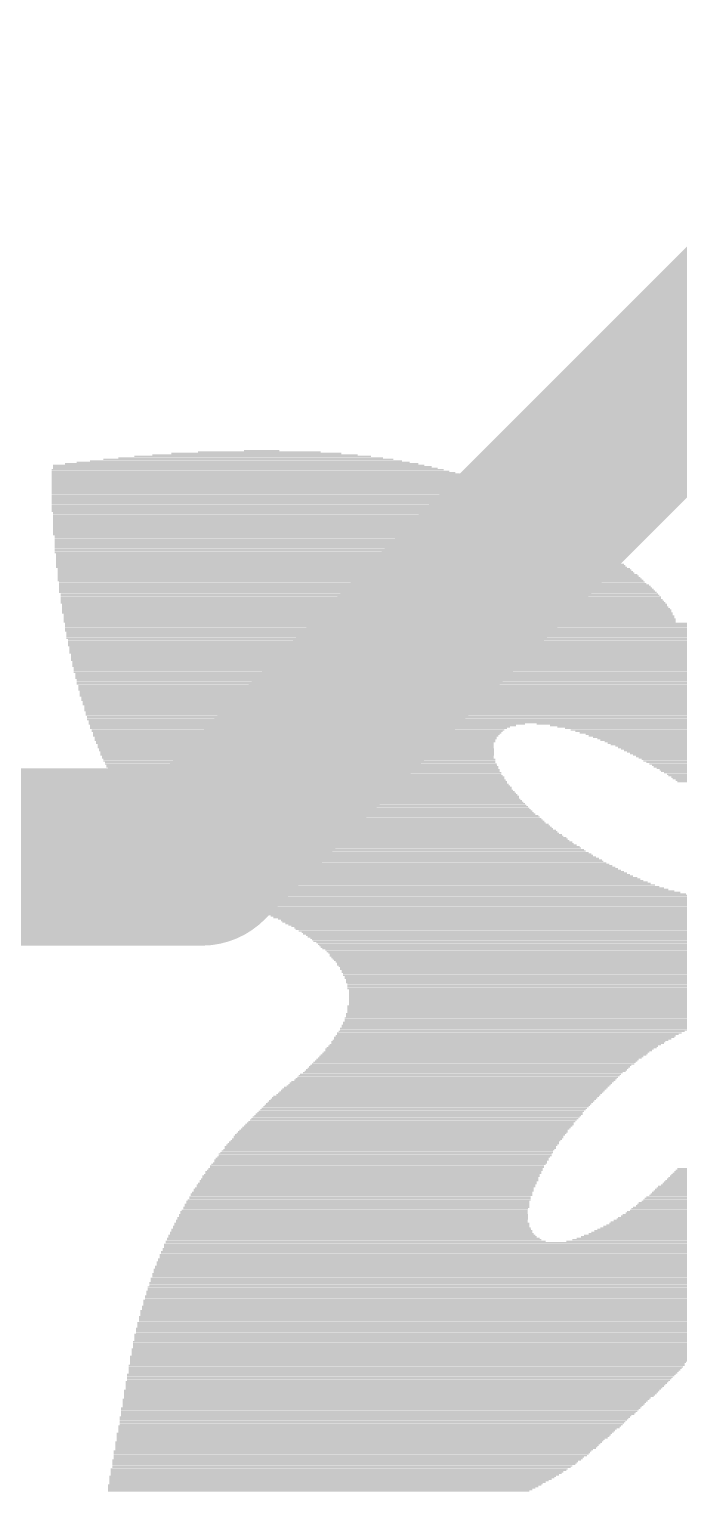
# Model space of a CAD drawing. Extents: x -0.2 to 81.2, y -0.2 to 53.5.
# Drawn here: x 26.12 to 27.235, y 2.465 to 4.978 of the extents above; entities that cross this region are included whole.
import ezdxf

# ---------------------------------------------------------------- set-up
doc = ezdxf.new("R2010")
doc.units = 0
doc.layers.add('16', color=132, linetype='CONTINUOUS')
doc.layers.add('21', color=253, linetype='CONTINUOUS')

# ---------------------------------------------------------------- blocks, each defined once
blk = doc.blocks.new('RECT')
blk.add_solid([(-0.5, -0.5), (0.5, -0.5), (-0.5, 0.5), (0.5, 0.5)])

msp = doc.modelspace()

# ---------------------------------------------------------------- linework, layer by layer
at = {"layer": '16', "const_width": 0.3048}
for points in [[(26.416, 3.556), (27.686, 4.826)], [(21.4884, 3.556), (26.416, 3.556)]]:
    msp.add_lwpolyline(points, dxfattribs=at)
at = {"layer": '16', "const_width": 0.1524}
for points in [[(26.416, 3.4798, 1), (26.416, 3.6322)], [(26.3621, 3.6099, 1), (26.4699, 3.5021)]]:
    msp.add_lwpolyline(points, format="xyb", dxfattribs=at)

# ---------------------------------------------------------------- block references
at = {"layer": '21'}
for p, xscale, yscale in [((26.5074, 4.2468), 0.353, 0.0026), ((26.5099, 4.2493), 0.292, 0.0024), ((26.515, 4.2519), 0.2108, 0.0026), ((26.5188, 4.2544), 0.061, 0.0024), ((26.4946, 4.2214), 0.673, 0.0026), ((26.4794, 4.229), 0.6374, 0.0024), ((26.4858, 4.2265), 0.6502, 0.0026), ((26.4909, 4.2239), 0.6604, 0.0024), ((26.4845, 4.2315), 0.607, 0.0024), ((26.487, 4.2341), 0.5714, 0.0026), ((26.4921, 4.2366), 0.5358, 0.0024), ((26.4959, 4.2392), 0.4978, 0.0026), ((26.4997, 4.2417), 0.4546, 0.0024), ((26.5036, 4.2442), 0.4064, 0.0024), ((26.4997, 4.2188), 0.6832, 0.0024), ((26.5048, 4.2163), 0.6934, 0.0024), ((26.5086, 4.2138), 0.701, 0.0026), ((26.5137, 4.2112), 0.7112, 0.0024), ((26.5175, 4.2087), 0.7188, 0.0026), ((26.5213, 4.2061), 0.7264, 0.0024), ((26.5251, 4.2036), 0.734, 0.0024), ((26.5289, 4.2011), 0.7416, 0.0026), ((26.5315, 4.1985), 0.7468, 0.0024), ((26.5353, 4.196), 0.7544, 0.0026), ((26.5378, 4.1934), 0.7594, 0.0024), ((26.5416, 4.1909), 0.767, 0.0024), ((26.5442, 4.1884), 0.7722, 0.0026), ((26.548, 4.1858), 0.7798, 0.0024), ((26.5505, 4.1833), 0.7848, 0.0026), ((26.5531, 4.1807), 0.79, 0.0024), ((26.5556, 4.1782), 0.795, 0.0024), ((26.5581, 4.1757), 0.8, 0.0026), ((26.5607, 4.1731), 0.8052, 0.0024), ((26.5632, 4.1706), 0.8102, 0.0026), ((26.5658, 4.168), 0.8154, 0.0024), ((26.5683, 4.1655), 0.8204, 0.0024), ((26.5708, 4.163), 0.8254, 0.0026), ((26.5721, 4.1604), 0.828, 0.0024), ((26.5747, 4.1579), 0.8332, 0.0026), ((26.5772, 4.1553), 0.8382, 0.0024), ((26.5785, 4.1528), 0.8408, 0.0024), ((26.581, 4.1503), 0.8458, 0.0026), ((26.5848, 4.1477), 0.8482, 0.0024), ((26.5861, 4.1452), 0.8508, 0.0026), ((26.5887, 4.1426), 0.856, 0.0024), ((26.5912, 4.1401), 0.861, 0.0024), ((26.5925, 4.1376), 0.8636, 0.0026), ((26.595, 4.135), 0.8686, 0.0024), ((26.5963, 4.1325), 0.8712, 0.0026), ((26.5988, 4.1299), 0.8762, 0.0024), ((26.6014, 4.1274), 0.8814, 0.0024), ((26.6026, 4.1249), 0.8838, 0.0026), ((26.6052, 4.1223), 0.889, 0.0024), ((26.6064, 4.1198), 0.8914, 0.0026), ((26.609, 4.1172), 0.8966, 0.0024), ((26.6102, 4.1147), 0.899, 0.0024), ((26.6128, 4.1122), 0.9042, 0.0026), ((26.6141, 4.1096), 0.9068, 0.0024), ((26.6178, 4.1071), 0.9092, 0.0026), ((26.6191, 4.1045), 0.9118, 0.0024), ((26.6217, 4.102), 0.917, 0.0024), ((26.6229, 4.0995), 0.9194, 0.0026), ((26.6255, 4.0969), 0.9246, 0.0024), ((26.6267, 4.0944), 0.927, 0.0026), ((26.6293, 4.0918), 0.9322, 0.0024), ((26.6305, 4.0893), 0.9346, 0.0024), ((26.6331, 4.0868), 0.9398, 0.0026), ((26.6344, 4.0842), 0.9424, 0.0024), ((26.6369, 4.0817), 0.9474, 0.0026), ((26.6382, 4.0791), 0.95, 0.0024), ((26.6407, 4.0766), 0.9498, 0.0024), ((26.6433, 4.0741), 0.955, 0.0026), ((26.6445, 4.0715), 0.9574, 0.0024), ((26.6458, 4.069), 0.96, 0.0026), ((26.6484, 4.0664), 0.9652, 0.0024), ((26.6496, 4.0639), 0.9676, 0.0024), ((26.6509, 4.0614), 0.9702, 0.0026), ((26.6534, 4.0588), 0.9752, 0.0024), ((26.6547, 4.0563), 0.9778, 0.0026), ((26.656, 4.0537), 0.9804, 0.0024), ((26.6598, 4.0512), 0.983, 0.0024), ((26.661, 4.0487), 0.9854, 0.0026), ((26.6623, 4.0461), 0.988, 0.0024), ((26.6636, 4.0436), 0.9906, 0.0026), ((26.6661, 4.041), 0.9956, 0.0024), ((26.6674, 4.0385), 0.9982, 0.0024), ((26.6687, 4.036), 1.0008, 0.0026), ((26.6699, 4.0334), 1.0032, 0.0024), ((26.6712, 4.0309), 1.0058, 0.0026), ((26.6737, 4.0283), 1.0058, 0.0024), ((26.675, 4.0258), 1.0084, 0.0024), ((26.6775, 4.0233), 1.0134, 0.0026), ((26.6788, 4.0207), 1.016, 0.0024), ((26.6801, 4.0182), 1.0186, 0.0026), ((26.6813, 4.0156), 1.021, 0.0024), ((26.6826, 4.0131), 1.0236, 0.0024), ((26.6839, 4.0106), 1.0262, 0.0026), ((26.6864, 4.008), 1.026, 0.0024), ((26.6877, 4.0055), 1.0286, 0.0026), ((26.689, 4.0029), 1.0312, 0.0024), ((26.689, 4.0004), 1.0312, 0.0024), ((26.6903, 3.9979), 1.0338, 0.0026), ((26.6915, 3.9953), 1.0362, 0.0024), ((26.6928, 3.9928), 1.0388, 0.0026), ((26.6953, 3.9902), 1.0388, 0.0024), ((26.6953, 3.9877), 1.0388, 0.0024), ((26.6966, 3.9852), 1.0414, 0.0026), ((26.6979, 3.9826), 1.044, 0.0024), ((26.6991, 3.9801), 1.0464, 0.0026), ((26.6991, 3.9775), 1.0464, 0.0024), ((26.7004, 3.975), 1.049, 0.0024), ((26.7017, 3.9725), 1.0464, 0.0026), ((26.703, 3.9699), 1.049, 0.0024), ((26.703, 3.9674), 1.049, 0.0026), ((26.7042, 3.9648), 1.0514, 0.0024), ((26.7042, 3.9623), 1.0514, 0.0024), ((26.7042, 3.9598), 1.0514, 0.0026), ((26.8934, 3.9572), 1.4248, 0.0024), ((26.8934, 3.9547), 1.4248, 0.0026), ((26.8922, 3.9521), 1.4224, 0.0024), ((26.8909, 3.9496), 1.4198, 0.0024), ((26.8909, 3.9471), 1.4198, 0.0026), ((26.8896, 3.9445), 1.4172, 0.0024), ((26.8909, 3.942), 1.4148, 0.0026), ((26.8896, 3.9394), 1.4122, 0.0024), ((26.8896, 3.9369), 1.4122, 0.0024), ((26.8896, 3.9344), 1.4122, 0.0026), ((26.8883, 3.9318), 1.4096, 0.0024), ((26.8896, 3.9293), 1.407, 0.0026), ((26.8884, 3.9267), 1.4046, 0.0024), ((26.8884, 3.9242), 1.4046, 0.0024), ((26.8871, 3.9217), 1.402, 0.0026), ((26.8871, 3.9191), 1.402, 0.0024), ((26.8871, 3.9166), 1.397, 0.0026), ((26.8871, 3.914), 1.397, 0.0024), ((26.8871, 3.9115), 1.397, 0.0024), ((26.8858, 3.909), 1.3944, 0.0026), ((26.8858, 3.9064), 1.3944, 0.0024), ((26.8858, 3.9039), 1.3892, 0.0026), ((26.8858, 3.9013), 1.3892, 0.0024), ((26.8858, 3.8988), 1.3892, 0.0024), ((26.8846, 3.8963), 1.3868, 0.0026), ((26.8846, 3.8937), 1.3868, 0.0024), ((26.8846, 3.8912), 1.3818, 0.0026), ((26.8846, 3.8886), 1.3818, 0.0024), ((26.8846, 3.8861), 1.3818, 0.0024), ((26.8833, 3.8836), 1.3792, 0.0026), ((26.8845, 3.881), 1.3766, 0.0024), ((26.8845, 3.8785), 1.3766, 0.0026), ((26.8833, 3.8759), 1.3742, 0.0024), ((26.8833, 3.8734), 1.3742, 0.0024), ((26.8846, 3.8709), 1.3716, 0.0026), ((26.8833, 3.8683), 1.369, 0.0024), ((26.8833, 3.8658), 1.369, 0.0026), ((26.8833, 3.8632), 1.369, 0.0024), ((26.8833, 3.8607), 1.364, 0.0024), ((26.8833, 3.8582), 1.364, 0.0026), ((26.8833, 3.8556), 1.364, 0.0024), ((26.882, 3.8531), 1.3614, 0.0026), ((26.8833, 3.8505), 1.3588, 0.0024), ((26.8833, 3.848), 1.3588, 0.0024), ((26.8833, 3.8455), 1.3588, 0.0026), ((26.882, 3.8429), 1.3562, 0.0024), ((26.8833, 3.8404), 1.3538, 0.0026), ((26.8833, 3.8378), 1.3538, 0.0024), ((26.882, 3.8353), 1.3512, 0.0024), ((26.882, 3.8328), 1.3512, 0.0026), ((26.8833, 3.8302), 1.3488, 0.0024), ((26.8833, 3.8277), 1.3488, 0.0026), ((26.882, 3.8251), 1.3462, 0.0024), ((26.8833, 3.8226), 1.3436, 0.0024), ((26.8833, 3.8201), 1.3436, 0.0026), ((26.8833, 3.8175), 1.3436, 0.0024), ((26.8833, 3.815), 1.3386, 0.0026), ((26.8833, 3.8124), 1.3386, 0.0024), ((26.8833, 3.8099), 1.3386, 0.0024), ((26.882, 3.8074), 1.336, 0.0026), ((26.8833, 3.8048), 1.3334, 0.0024), ((26.8833, 3.8023), 1.3334, 0.0026), ((26.8833, 3.7997), 1.3334, 0.0024), ((26.8833, 3.7972), 1.3284, 0.0024), ((26.8833, 3.7947), 1.3284, 0.0026), ((26.8833, 3.7921), 1.3284, 0.0024), ((26.8845, 3.7896), 1.3258, 0.0026), ((26.8845, 3.787), 1.3258, 0.0024), ((26.5962, 3.7845), 0.7492, 0.0024), ((26.5899, 3.782), 0.7314, 0.0026), ((26.5848, 3.7794), 0.7212, 0.0024), ((26.5823, 3.7769), 0.7162, 0.0026), ((26.581, 3.7743), 0.7086, 0.0024), ((26.5797, 3.7718), 0.706, 0.0024), ((26.5798, 3.7693), 0.701, 0.0026), ((27.2681, 3.7845), 0.5536, 0.0024), ((27.2795, 3.782), 0.5308, 0.0026), ((27.2859, 3.7794), 0.5182, 0.0024), ((27.2922, 3.7769), 0.5054, 0.0026), ((27.2973, 3.7743), 0.4952, 0.0024), ((27.2998, 3.7718), 0.485, 0.0024), ((27.3036, 3.7693), 0.4774, 0.0026), ((26.5785, 3.7667), 0.6984, 0.0024), ((26.5772, 3.7642), 0.6958, 0.0026), ((26.5772, 3.7616), 0.6908, 0.0024), ((26.5772, 3.7591), 0.6908, 0.0024), ((26.5759, 3.7566), 0.6882, 0.0026), ((26.5772, 3.754), 0.6858, 0.0024), ((26.5759, 3.7515), 0.6832, 0.0026), ((26.5772, 3.7489), 0.6806, 0.0024), ((26.5772, 3.7464), 0.6806, 0.0024), ((26.5772, 3.7439), 0.6806, 0.0026), ((27.3087, 3.7667), 0.4672, 0.0024), ((27.3113, 3.7642), 0.4622, 0.0026), ((27.3151, 3.7616), 0.4546, 0.0024), ((27.3176, 3.7591), 0.4444, 0.0024), ((27.3202, 3.7566), 0.4394, 0.0026), ((27.324, 3.754), 0.4318, 0.0024), ((27.3265, 3.7515), 0.4266, 0.0026), ((27.3291, 3.7489), 0.4216, 0.0024), ((27.3329, 3.7464), 0.414, 0.0024), ((27.3342, 3.7439), 0.4064, 0.0026), ((26.5785, 3.7413), 0.6782, 0.0024), ((26.5785, 3.7388), 0.6782, 0.0026), ((26.5798, 3.7362), 0.6756, 0.0024), ((26.5798, 3.7337), 0.6756, 0.0024), ((26.5798, 3.7312), 0.6756, 0.0026), ((26.581, 3.7286), 0.673, 0.0024), ((26.581, 3.7261), 0.673, 0.0026), ((26.5835, 3.7235), 0.673, 0.0024), ((26.5835, 3.721), 0.673, 0.0024), ((27.3367, 3.7413), 0.4014, 0.0024), ((27.3392, 3.7388), 0.3962, 0.0026), ((27.3418, 3.7362), 0.3912, 0.0024), ((27.3443, 3.7337), 0.386, 0.0024), ((27.3469, 3.7312), 0.381, 0.0026), ((27.3494, 3.7286), 0.376, 0.0024), ((27.3519, 3.7261), 0.3708, 0.0026), ((27.3532, 3.7235), 0.3632, 0.0024), ((27.3544, 3.721), 0.3606, 0.0024), ((26.5848, 3.7185), 0.6704, 0.0026), ((26.5861, 3.7159), 0.673, 0.0024), ((26.5874, 3.7134), 0.6706, 0.0026), ((26.5886, 3.7108), 0.673, 0.0024), ((26.5899, 3.7083), 0.6704, 0.0024), ((26.5912, 3.7058), 0.673, 0.0026), ((26.5912, 3.7032), 0.673, 0.0024), ((26.5937, 3.7007), 0.673, 0.0026), ((26.5937, 3.6981), 0.673, 0.0024), ((26.5962, 3.6956), 0.673, 0.0024), ((27.357, 3.7185), 0.3556, 0.0026), ((27.3595, 3.7159), 0.3504, 0.0024), ((27.3621, 3.7134), 0.3454, 0.0026), ((27.3633, 3.7108), 0.3428, 0.0024), ((27.3659, 3.7083), 0.3378, 0.0024), ((27.3684, 3.7058), 0.3326, 0.0026), ((27.3697, 3.7032), 0.3302, 0.0024), ((27.3722, 3.7007), 0.325, 0.0026), ((27.3748, 3.6981), 0.32, 0.0024), ((27.376, 3.6956), 0.3174, 0.0024), ((26.5975, 3.6931), 0.6756, 0.0026), ((26.5988, 3.6905), 0.673, 0.0024), ((26.6001, 3.688), 0.6756, 0.0026), ((26.6026, 3.6854), 0.6756, 0.0024), ((26.6039, 3.6829), 0.673, 0.0024), ((26.6052, 3.6804), 0.6756, 0.0026), ((26.6077, 3.6778), 0.6756, 0.0024), ((26.609, 3.6753), 0.6782, 0.0026), ((26.6102, 3.6727), 0.6756, 0.0024), ((26.6115, 3.6702), 0.6782, 0.0024), ((27.3786, 3.6931), 0.3124, 0.0026), ((27.3786, 3.6905), 0.3074, 0.0024), ((27.3811, 3.688), 0.3022, 0.0026), ((27.3824, 3.6854), 0.2996, 0.0024), ((26.6141, 3.6677), 0.6782, 0.0026), ((26.6153, 3.6651), 0.6806, 0.0024), ((26.6178, 3.6626), 0.6806, 0.0026), ((26.6204, 3.66), 0.6806, 0.0024), ((26.6204, 3.6575), 0.6806, 0.0024), ((26.6229, 3.655), 0.6806, 0.0026), ((26.6242, 3.6524), 0.6832, 0.0024), ((26.6267, 3.6499), 0.6832, 0.0026), ((26.6293, 3.6473), 0.6832, 0.0024), ((26.6306, 3.6448), 0.6858, 0.0024), ((26.6331, 3.6423), 0.6858, 0.0026), ((26.6344, 3.6397), 0.6884, 0.0024), ((26.6369, 3.6372), 0.6882, 0.0026), ((26.6394, 3.6346), 0.6882, 0.0024), ((26.6407, 3.6321), 0.6908, 0.0024), ((26.6432, 3.6296), 0.6908, 0.0026), ((26.6471, 3.627), 0.6934, 0.0024), ((26.6483, 3.6245), 0.6958, 0.0026), ((26.6509, 3.6219), 0.696, 0.0024), ((26.6534, 3.6194), 0.6958, 0.0024), ((26.656, 3.6169), 0.696, 0.0026), ((26.6572, 3.6143), 0.6984, 0.0024), ((26.661, 3.6118), 0.701, 0.0026), ((26.6636, 3.6092), 0.701, 0.0024), ((26.6661, 3.6067), 0.701, 0.0024), ((26.6674, 3.6042), 0.7036, 0.0026), ((26.6712, 3.6016), 0.706, 0.0024), ((26.6737, 3.5991), 0.706, 0.0026), ((26.6763, 3.5965), 0.7062, 0.0024), ((26.6801, 3.594), 0.7086, 0.0024), ((26.6814, 3.5915), 0.7112, 0.0026), ((26.6852, 3.5889), 0.7138, 0.0024), ((26.6877, 3.5864), 0.7136, 0.0026), ((26.6902, 3.5838), 0.7136, 0.0024), ((26.694, 3.5813), 0.7162, 0.0024), ((26.6966, 3.5788), 0.7162, 0.0026), ((26.7004, 3.5762), 0.7188, 0.0024), ((26.7042, 3.5737), 0.7212, 0.0026), ((26.7068, 3.5711), 0.7214, 0.0024), ((26.7105, 3.5686), 0.7238, 0.0024), ((26.7118, 3.5661), 0.7264, 0.0026), ((26.7157, 3.5635), 0.729, 0.0024), ((26.7194, 3.561), 0.7314, 0.0026), ((26.722, 3.5584), 0.7314, 0.0024), ((26.7271, 3.5559), 0.7316, 0.0024), ((26.7309, 3.5534), 0.734, 0.0026), ((26.7347, 3.5508), 0.7366, 0.0024), ((26.7373, 3.5483), 0.7366, 0.0026), ((26.741, 3.5457), 0.739, 0.0024), ((26.7448, 3.5432), 0.7416, 0.0024), ((26.7487, 3.5407), 0.7442, 0.0026), ((26.7525, 3.5381), 0.7468, 0.0024), ((26.7576, 3.5356), 0.7468, 0.0026), ((26.7613, 3.533), 0.7492, 0.0024), ((26.7652, 3.5305), 0.7518, 0.0024), ((26.769, 3.528), 0.7544, 0.0026), ((26.7741, 3.5254), 0.7544, 0.0024), ((26.7779, 3.5229), 0.757, 0.0026), ((26.783, 3.5203), 0.762, 0.0024), ((26.7881, 3.5178), 0.762, 0.0024), ((26.7918, 3.5153), 0.7644, 0.0026), ((26.7982, 3.5127), 0.767, 0.0024), ((26.802, 3.5102), 0.7696, 0.0026), ((26.8084, 3.5076), 0.7722, 0.0024), ((26.8147, 3.5051), 0.7746, 0.0024), ((26.8198, 3.5026), 0.7798, 0.0026), ((26.8261, 3.5), 0.7822, 0.0024), ((26.8338, 3.4975), 0.7874, 0.0026), ((26.8401, 3.4949), 0.795, 0.0024), ((26.8477, 3.4924), 0.8, 0.0024), ((26.8566, 3.4899), 0.8076, 0.0026), ((26.8668, 3.4873), 0.8178, 0.0024), ((27.7304, 3.4848), 2.535, 0.0026), ((27.7355, 3.4822), 2.5298, 0.0024), ((27.7392, 3.4797), 2.5272, 0.0024), ((27.7431, 3.4772), 2.5248, 0.0026), ((27.7481, 3.4746), 2.5196, 0.0024), ((27.752, 3.4721), 2.5172, 0.0026), ((27.757, 3.4695), 2.512, 0.0024), ((27.7608, 3.467), 2.5094, 0.0024), ((27.7659, 3.4645), 2.5044, 0.0026), ((27.7697, 3.4619), 2.5018, 0.0024), ((27.7736, 3.4594), 2.4994, 0.0026), ((27.7761, 3.4568), 2.4942, 0.0024), ((27.7799, 3.4543), 2.4916, 0.0024), ((27.2198, 3.4518), 1.3614, 0.0026), ((27.2059, 3.4492), 1.3182, 0.0024), ((27.197, 3.4467), 1.2904, 0.0026), ((27.1906, 3.4441), 1.2724, 0.0024), ((27.1856, 3.4416), 1.2522, 0.0024), ((27.183, 3.4391), 1.237, 0.0026), ((27.1805, 3.4365), 1.2218, 0.0024), ((27.1779, 3.434), 1.2064, 0.0026), ((27.1754, 3.4314), 1.1964, 0.0024), ((27.1728, 3.4289), 1.181, 0.0024), ((27.1728, 3.4264), 1.1708, 0.0026), ((27.1703, 3.4238), 1.1608, 0.0024), ((27.169, 3.4213), 1.148, 0.0026), ((27.1678, 3.4187), 1.1404, 0.0024), ((27.1677, 3.4162), 1.1302, 0.0024), ((27.1665, 3.4137), 1.1226, 0.0026), ((27.1652, 3.4111), 1.115, 0.0024), ((27.1652, 3.4086), 1.1048, 0.0026), ((27.1639, 3.406), 1.0972, 0.0024), ((27.164, 3.4035), 1.0922, 0.0024), ((27.1627, 3.401), 1.0846, 0.0026), ((27.1627, 3.3984), 1.0794, 0.0024), ((27.1639, 3.3959), 1.0718, 0.0026), ((27.164, 3.3933), 1.0668, 0.0024), ((27.1639, 3.3908), 1.0616, 0.0024), ((27.164, 3.3883), 1.0566, 0.0026), ((27.1627, 3.3857), 1.054, 0.0024), ((27.1627, 3.3832), 1.049, 0.0026), ((27.1639, 3.3806), 1.0464, 0.0024), ((27.164, 3.3781), 1.0414, 0.0024), ((27.1639, 3.3756), 1.0362, 0.0026), ((27.1652, 3.373), 1.0336, 0.0024), ((27.1652, 3.3705), 1.0336, 0.0026), ((27.1652, 3.3679), 1.0286, 0.0024), ((27.1665, 3.3654), 1.0262, 0.0024), ((27.1665, 3.3629), 1.0262, 0.0026), ((27.1678, 3.3603), 1.0236, 0.0024), ((27.1678, 3.3578), 1.0236, 0.0026), ((27.169, 3.3552), 1.021, 0.0024), ((27.169, 3.3527), 1.021, 0.0024), ((27.1703, 3.3502), 1.0184, 0.0026), ((27.1716, 3.3476), 1.021, 0.0024), ((27.1728, 3.3451), 1.0184, 0.0026), ((27.1728, 3.3425), 1.0184, 0.0024), ((27.1741, 3.34), 1.021, 0.0024), ((27.1766, 3.3375), 1.021, 0.0026), ((27.1766, 3.3349), 1.021, 0.0024), ((27.1779, 3.3324), 1.0236, 0.0026), ((27.1792, 3.3298), 1.0262, 0.0024), ((27.1817, 3.3273), 1.026, 0.0024), ((27.183, 3.3248), 1.0286, 0.0026), ((27.1843, 3.3222), 1.0312, 0.0024), ((27.1856, 3.3197), 1.0338, 0.0026), ((27.1881, 3.3171), 1.0388, 0.0024), ((27.202, 3.2994), 1.0718, 0.0026), ((27.2058, 3.2968), 1.0794, 0.0024), ((27.2084, 3.2943), 1.0846, 0.0026), ((27.2122, 3.2917), 1.0922, 0.0024), ((27.1894, 3.3146), 1.0414, 0.0024), ((27.1919, 3.3121), 1.0464, 0.0026), ((27.1932, 3.3095), 1.049, 0.0024), ((27.1957, 3.307), 1.054, 0.0026), ((27.1983, 3.3044), 1.0592, 0.0024), ((27.2008, 3.3019), 1.0642, 0.0024), ((26.9633, 3.2663), 0.6146, 0.0024), ((26.9747, 3.2714), 0.6324, 0.0024), ((26.9696, 3.2689), 0.6222, 0.0026), ((27.2326, 3.279), 1.143, 0.0024), ((27.2389, 3.2765), 1.1556, 0.0024), ((27.2453, 3.274), 1.1684, 0.0026), ((27.2186, 3.2867), 1.11, 0.0026), ((27.2236, 3.2841), 1.12, 0.0024), ((27.2287, 3.2816), 1.1302, 0.0026), ((27.216, 3.2892), 1.0998, 0.0024), ((26.9354, 3.246), 0.5842, 0.0024), ((26.9328, 3.2435), 0.579, 0.0026), ((26.9379, 3.2486), 0.5842, 0.0026), ((26.9443, 3.2536), 0.5918, 0.0024), ((26.9417, 3.2511), 0.5866, 0.0024), ((26.9481, 3.2562), 0.5944, 0.0026), ((26.9557, 3.2613), 0.6046, 0.0026), ((26.9531, 3.2587), 0.5994, 0.0024), ((26.9608, 3.2638), 0.6096, 0.0024), ((26.9024, 3.2181), 0.5588, 0.0026), ((26.9049, 3.2206), 0.5588, 0.0024), ((26.9099, 3.2257), 0.5638, 0.0024), ((26.9087, 3.2232), 0.5614, 0.0026), ((26.9138, 3.2282), 0.5664, 0.0024), ((26.9163, 3.2308), 0.5664, 0.0026), ((26.9201, 3.2333), 0.5688, 0.0024), ((26.9252, 3.2384), 0.574, 0.0024), ((26.9239, 3.2359), 0.5714, 0.0026), ((26.929, 3.2409), 0.5766, 0.0024), ((26.8731, 3.1927), 0.551, 0.0026), ((26.8757, 3.1952), 0.5512, 0.0024), ((26.8782, 3.1978), 0.5512, 0.0026), ((26.882, 3.2003), 0.5536, 0.0024), ((26.8845, 3.2028), 0.5536, 0.0024), ((26.8871, 3.2054), 0.5536, 0.0026), ((26.8896, 3.2079), 0.5536, 0.0024), ((26.8934, 3.2105), 0.5562, 0.0026), ((26.896, 3.213), 0.5562, 0.0024), ((26.8998, 3.2155), 0.5588, 0.0024), ((26.8439, 3.1673), 0.5536, 0.0026), ((26.8464, 3.1698), 0.5536, 0.0024), ((26.8503, 3.1724), 0.5512, 0.0026), ((26.8528, 3.1749), 0.5512, 0.0024), ((26.8554, 3.1774), 0.5512, 0.0024), ((26.8579, 3.18), 0.5512, 0.0026), ((26.8604, 3.1825), 0.551, 0.0024), ((26.8642, 3.1851), 0.5486, 0.0026), ((26.8681, 3.1876), 0.5512, 0.0024), ((26.8706, 3.1901), 0.5512, 0.0024), ((26.816, 3.1419), 0.5588, 0.0026), ((26.8185, 3.1444), 0.5588, 0.0024), ((26.8223, 3.147), 0.5562, 0.0026), ((26.8249, 3.1495), 0.5562, 0.0024), ((26.8274, 3.152), 0.5562, 0.0024), ((26.8299, 3.1546), 0.5562, 0.0026), ((26.8325, 3.1571), 0.5562, 0.0024), ((26.835, 3.1597), 0.5562, 0.0026), ((26.8388, 3.1622), 0.5536, 0.0024), ((26.8414, 3.1647), 0.5538, 0.0024), ((26.7906, 3.1165), 0.5588, 0.0026), ((26.7931, 3.119), 0.5588, 0.0024), ((26.7957, 3.1216), 0.5588, 0.0026), ((26.7982, 3.1241), 0.5588, 0.0024), ((26.8008, 3.1266), 0.5588, 0.0024), ((26.8033, 3.1292), 0.5588, 0.0026), ((26.8058, 3.1317), 0.5588, 0.0024), ((26.8084, 3.1343), 0.5588, 0.0026), ((26.8109, 3.1368), 0.5588, 0.0024), ((26.8135, 3.1393), 0.5588, 0.0024), ((26.7677, 3.0911), 0.5638, 0.0026), ((26.7702, 3.0936), 0.5638, 0.0024), ((26.7728, 3.0962), 0.5638, 0.0026), ((26.7741, 3.0987), 0.5614, 0.0024), ((26.7766, 3.1012), 0.5612, 0.0024), ((26.7791, 3.1038), 0.5612, 0.0026), ((26.7817, 3.1063), 0.5614, 0.0024), ((26.7842, 3.1089), 0.5612, 0.0026), ((26.7868, 3.1114), 0.5614, 0.0024), ((26.7893, 3.1139), 0.5612, 0.0024), ((26.7461, 3.0657), 0.5664, 0.0026), ((26.7487, 3.0682), 0.5664, 0.0024), ((26.7512, 3.0708), 0.5664, 0.0026), ((26.7538, 3.0758), 0.5664, 0.0024), ((26.7538, 3.0733), 0.5664, 0.0024), ((26.7563, 3.0784), 0.5664, 0.0026), ((26.7588, 3.0809), 0.5664, 0.0024), ((26.7614, 3.0835), 0.5664, 0.0026), ((26.7626, 3.086), 0.5638, 0.0024), ((26.7652, 3.0885), 0.5638, 0.0024), ((26.7283, 3.0403), 0.5714, 0.0026), ((26.7309, 3.0454), 0.5714, 0.0026), ((26.7309, 3.0428), 0.5714, 0.0024), ((26.7334, 3.0479), 0.5714, 0.0024), ((26.7347, 3.0504), 0.569, 0.0024), ((26.7372, 3.053), 0.5688, 0.0026), ((26.7398, 3.0581), 0.569, 0.0026), ((26.7398, 3.0555), 0.569, 0.0024), ((26.7423, 3.0606), 0.5688, 0.0024), ((26.7449, 3.0631), 0.569, 0.0024), ((26.7106, 3.0149), 0.5766, 0.0026), ((26.7131, 3.0174), 0.5766, 0.0024), ((26.7144, 3.02), 0.574, 0.0026), ((26.7169, 3.025), 0.574, 0.0024), ((26.7169, 3.0225), 0.574, 0.0024), ((26.7195, 3.0276), 0.574, 0.0026), ((26.722, 3.0301), 0.574, 0.0024), ((26.7245, 3.0352), 0.574, 0.0024), ((26.7232, 3.0327), 0.5714, 0.0026), ((26.7258, 3.0377), 0.5714, 0.0024), ((27.3811, 3.0149), 0.3072, 0.0026), ((27.3824, 3.0174), 0.3048, 0.0024), ((27.3837, 3.02), 0.3022, 0.0026), ((26.6979, 2.992), 0.5816, 0.0024), ((26.7004, 2.9946), 0.5816, 0.0026), ((26.7029, 2.9996), 0.5816, 0.0024), ((26.7017, 2.9971), 0.5792, 0.0024), ((26.7042, 3.0022), 0.579, 0.0026), ((26.7067, 3.0073), 0.579, 0.0026), ((26.7055, 3.0047), 0.5766, 0.0024), ((26.708, 3.0098), 0.5764, 0.0024), ((26.7106, 3.0123), 0.5766, 0.0024), ((27.371, 2.992), 0.3328, 0.0024), ((27.3723, 2.9946), 0.3302, 0.0026), ((27.3735, 2.9971), 0.3276, 0.0024), ((27.3735, 2.9996), 0.3226, 0.0024), ((27.3748, 3.0022), 0.32, 0.0026), ((27.376, 3.0047), 0.3174, 0.0024), ((27.3773, 3.0073), 0.3148, 0.0026), ((27.3786, 3.0098), 0.3124, 0.0024), ((27.3798, 3.0123), 0.3098, 0.0024), ((26.6864, 2.9666), 0.5892, 0.0024), ((26.6877, 2.9717), 0.5866, 0.0024), ((26.6877, 2.9692), 0.5866, 0.0026), ((26.6902, 2.9768), 0.5866, 0.0026), ((26.6902, 2.9742), 0.5866, 0.0024), ((26.6915, 2.9793), 0.5842, 0.0024), ((26.6941, 2.9844), 0.5842, 0.0024), ((26.6941, 2.9819), 0.5842, 0.0026), ((26.6953, 2.9869), 0.5816, 0.0024), ((26.6979, 2.9895), 0.5816, 0.0026), ((27.357, 2.9666), 0.3658, 0.0024), ((27.3583, 2.9692), 0.3632, 0.0026), ((27.3595, 2.9717), 0.3606, 0.0024), ((27.3621, 2.9742), 0.3556, 0.0024), ((27.3633, 2.9768), 0.353, 0.0026), ((27.3646, 2.9793), 0.3504, 0.0024), ((27.3646, 2.9819), 0.3454, 0.0026), ((27.3659, 2.9844), 0.3428, 0.0024), ((27.3672, 2.9869), 0.3404, 0.0024), ((27.3684, 2.9895), 0.3378, 0.0026), ((26.6763, 2.9412), 0.5994, 0.0024), ((26.6775, 2.9463), 0.5968, 0.0024), ((26.6775, 2.9438), 0.5968, 0.0026), ((26.6788, 2.9488), 0.5942, 0.0024), ((26.6814, 2.9539), 0.5944, 0.0024), ((26.6801, 2.9514), 0.5918, 0.0026), ((26.6826, 2.959), 0.5918, 0.0024), ((26.6826, 2.9565), 0.5918, 0.0026), ((26.6839, 2.9641), 0.5892, 0.0026), ((26.6839, 2.9615), 0.5892, 0.0024), ((27.343, 2.9412), 0.4088, 0.0024), ((27.3443, 2.9438), 0.4012, 0.0026), ((27.3456, 2.9463), 0.3988, 0.0024), ((27.3481, 2.9488), 0.3936, 0.0024), ((27.3494, 2.9514), 0.3912, 0.0026), ((27.3494, 2.9539), 0.386, 0.0024), ((27.3519, 2.9565), 0.381, 0.0026), ((27.3532, 2.959), 0.3784, 0.0024), ((27.3544, 2.9615), 0.3758, 0.0024), ((27.357, 2.9641), 0.3708, 0.0026), ((26.6725, 2.9158), 0.6172, 0.0024), ((26.6725, 2.9209), 0.6122, 0.0024), ((26.6737, 2.9184), 0.6146, 0.0026), ((26.6738, 2.926), 0.6096, 0.0026), ((26.6738, 2.9234), 0.6096, 0.0024), ((26.6737, 2.9311), 0.6044, 0.0026), ((26.6737, 2.9285), 0.6044, 0.0024), ((26.675, 2.9361), 0.602, 0.0024), ((26.675, 2.9336), 0.602, 0.0024), ((26.6763, 2.9387), 0.5994, 0.0026), ((27.324, 2.9158), 0.4572, 0.0024), ((27.3265, 2.9184), 0.452, 0.0026), ((27.3278, 2.9209), 0.4444, 0.0024), ((27.3303, 2.9234), 0.4394, 0.0024), ((27.3329, 2.926), 0.4344, 0.0026), ((27.3342, 2.9285), 0.4318, 0.0024), ((27.3354, 2.9311), 0.4242, 0.0026), ((27.3379, 2.9336), 0.419, 0.0024), ((27.3392, 2.9361), 0.4164, 0.0024), ((27.3417, 2.9387), 0.4114, 0.0026), ((26.9557, 2.8904), 1.209, 0.0024), ((26.6801, 2.8955), 0.6528, 0.0024), ((26.9569, 2.893), 1.2064, 0.0026), ((26.6763, 2.9006), 0.64, 0.0026), ((26.6776, 2.898), 0.6426, 0.0024), ((26.6737, 2.9057), 0.6298, 0.0026), ((26.675, 2.9031), 0.6324, 0.0024), ((26.6724, 2.9107), 0.6222, 0.0024), ((26.6737, 2.9082), 0.6248, 0.0024), ((26.6737, 2.9133), 0.6196, 0.0026), ((27.2999, 2.8955), 0.5156, 0.0024), ((27.3049, 2.898), 0.5054, 0.0024), ((27.3087, 2.9006), 0.4978, 0.0026), ((27.3113, 2.9031), 0.4876, 0.0024), ((27.3138, 2.9057), 0.4826, 0.0026), ((27.3176, 2.9082), 0.4748, 0.0024), ((27.3201, 2.9107), 0.4698, 0.0024), ((27.3214, 2.9133), 0.4622, 0.0026), ((26.9544, 2.865), 1.2268, 0.0024), ((26.9544, 2.8726), 1.2216, 0.0024), ((26.9544, 2.8701), 1.2216, 0.0024), ((26.9557, 2.8676), 1.2242, 0.0026), ((26.9544, 2.8777), 1.2166, 0.0024), ((26.9557, 2.8752), 1.2192, 0.0026), ((26.9557, 2.8828), 1.2142, 0.0024), ((26.9557, 2.8803), 1.2142, 0.0026), ((26.9557, 2.8879), 1.209, 0.0026), ((26.9557, 2.8853), 1.209, 0.0024), ((26.9544, 2.8396), 1.247, 0.0024), ((26.9531, 2.8472), 1.2394, 0.0024), ((26.9544, 2.8447), 1.242, 0.0024), ((26.9544, 2.8422), 1.242, 0.0026), ((26.9544, 2.8523), 1.237, 0.0024), ((26.9544, 2.8498), 1.237, 0.0026), ((26.9544, 2.8599), 1.2318, 0.0024), ((26.9544, 2.8574), 1.2318, 0.0024), ((26.9544, 2.8549), 1.2318, 0.0026), ((26.9544, 2.8625), 1.2268, 0.0026), ((26.9544, 2.8168), 1.2624, 0.0026), ((26.9557, 2.8142), 1.265, 0.0024), ((26.9544, 2.8244), 1.2572, 0.0026), ((26.9544, 2.8218), 1.2572, 0.0024), ((26.9557, 2.8193), 1.2598, 0.0024), ((26.9544, 2.832), 1.2522, 0.0024), ((26.9544, 2.8295), 1.2522, 0.0026), ((26.9557, 2.8269), 1.2548, 0.0024), ((26.9544, 2.8371), 1.247, 0.0026), ((26.9544, 2.8345), 1.247, 0.0024), ((26.9569, 2.7939), 1.2826, 0.0024), ((26.9569, 2.7914), 1.2826, 0.0026), ((26.9582, 2.7888), 1.2852, 0.0024), ((26.9557, 2.8015), 1.275, 0.0024), ((26.957, 2.799), 1.2776, 0.0026), ((26.957, 2.7964), 1.2776, 0.0024), ((26.9557, 2.8091), 1.27, 0.0024), ((26.9557, 2.8066), 1.27, 0.0024), ((26.9569, 2.8041), 1.2724, 0.0026), ((26.9557, 2.8117), 1.265, 0.0026), ((26.9608, 2.766), 1.3056, 0.0026), ((26.9582, 2.7761), 1.2954, 0.0024), ((26.9595, 2.7736), 1.298, 0.0026), ((26.9595, 2.771), 1.298, 0.0024), ((26.9607, 2.7685), 1.3004, 0.0024), ((26.9582, 2.7837), 1.2902, 0.0024), ((26.9582, 2.7812), 1.2902, 0.0024), ((26.9595, 2.7787), 1.2928, 0.0026), ((26.9582, 2.7863), 1.2852, 0.0026), ((26.7982, 2.7456), 0.9906, 0.0024), ((26.7982, 2.7431), 0.9906, 0.0024), ((26.7969, 2.7406), 0.988, 0.0026), ((26.802, 2.7558), 0.993, 0.0024), ((26.802, 2.7533), 0.993, 0.0026), ((26.8008, 2.7507), 0.9906, 0.0024), ((26.8008, 2.7482), 0.9906, 0.0026), ((26.8045, 2.7634), 0.993, 0.0024), ((26.8045, 2.7609), 0.993, 0.0026), ((26.8045, 2.7583), 0.993, 0.0024), ((26.788, 2.7228), 0.9804, 0.0026), ((26.7867, 2.7202), 0.9778, 0.0024), ((26.7867, 2.7177), 0.9778, 0.0024), ((26.7855, 2.7152), 0.9754, 0.0026), ((26.7944, 2.7355), 0.988, 0.0026), ((26.7931, 2.7329), 0.9854, 0.0024), ((26.7919, 2.7304), 0.983, 0.0024), ((26.7919, 2.7279), 0.983, 0.0026), ((26.7906, 2.7253), 0.9804, 0.0024), ((26.7956, 2.738), 0.9854, 0.0024), ((26.7754, 2.6974), 0.9652, 0.0026), ((26.7741, 2.6948), 0.9626, 0.0024), ((26.7728, 2.6923), 0.96, 0.0024), ((26.7715, 2.6898), 0.9574, 0.0026), ((26.7817, 2.7101), 0.9728, 0.0026), ((26.7804, 2.7075), 0.9702, 0.0024), ((26.7804, 2.705), 0.9702, 0.0024), ((26.7791, 2.7025), 0.9676, 0.0026), ((26.7779, 2.6999), 0.9652, 0.0024), ((26.7842, 2.7126), 0.9728, 0.0024), ((26.7588, 2.6669), 0.9422, 0.0024), ((26.7576, 2.6644), 0.9398, 0.0026), ((26.7677, 2.6821), 0.955, 0.0024), ((26.7664, 2.6796), 0.9524, 0.0024), ((26.7652, 2.6771), 0.95, 0.0026), ((26.7639, 2.6745), 0.9474, 0.0024), ((26.7626, 2.672), 0.9448, 0.0026), ((26.7614, 2.6694), 0.9424, 0.0024), ((26.7703, 2.6872), 0.955, 0.0024), ((26.769, 2.6847), 0.9524, 0.0026), ((26.7423, 2.639), 0.9194, 0.0026), ((26.7512, 2.6542), 0.9322, 0.0024), ((26.7499, 2.6517), 0.9296, 0.0026), ((26.7486, 2.6491), 0.927, 0.0024), ((26.7474, 2.6466), 0.9246, 0.0026), ((26.7461, 2.644), 0.922, 0.0024), ((26.7448, 2.6415), 0.9194, 0.0024), ((26.7563, 2.6618), 0.9372, 0.0024), ((26.755, 2.6593), 0.9346, 0.0026), ((26.7538, 2.6567), 0.9322, 0.0024), ((26.7322, 2.6237), 0.9042, 0.0024), ((26.7309, 2.6212), 0.9016, 0.0026), ((26.7296, 2.6186), 0.899, 0.0024), ((26.7284, 2.6161), 0.8966, 0.0024), ((26.7271, 2.6136), 0.894, 0.0026), ((26.741, 2.6364), 0.9168, 0.0024), ((26.7398, 2.6339), 0.9144, 0.0026), ((26.7385, 2.6313), 0.9118, 0.0024), ((26.7372, 2.6288), 0.9092, 0.0024), ((26.7347, 2.6263), 0.9042, 0.0026), ((26.7131, 2.5932), 0.8762, 0.0024), ((26.7118, 2.5907), 0.8736, 0.0024), ((26.7106, 2.5882), 0.8712, 0.0026), ((26.7233, 2.6085), 0.8916, 0.0026), ((26.722, 2.6059), 0.889, 0.0024), ((26.7207, 2.6034), 0.8864, 0.0024), ((26.7194, 2.6009), 0.8838, 0.0026), ((26.7182, 2.5983), 0.8814, 0.0024), ((26.7156, 2.5958), 0.8762, 0.0026), ((26.7258, 2.611), 0.8914, 0.0024), ((26.6953, 2.5653), 0.8508, 0.0024), ((26.6941, 2.5628), 0.8484, 0.0026), ((26.7042, 2.578), 0.8636, 0.0024), ((26.7029, 2.5755), 0.861, 0.0026), ((26.7004, 2.5729), 0.856, 0.0024), ((26.6991, 2.5704), 0.8534, 0.0026), ((26.6978, 2.5678), 0.8508, 0.0024), ((26.7093, 2.5856), 0.8686, 0.0024), ((26.708, 2.5831), 0.866, 0.0026), ((26.7068, 2.5805), 0.8636, 0.0024), ((26.6852, 2.5501), 0.8356, 0.0026), ((26.6839, 2.5475), 0.833, 0.0024), ((26.6826, 2.545), 0.8304, 0.0026), ((26.6814, 2.5424), 0.828, 0.0024), ((26.6801, 2.5399), 0.8254, 0.0024), ((26.6776, 2.5374), 0.8204, 0.0026), ((26.6928, 2.5602), 0.8458, 0.0024), ((26.6915, 2.5577), 0.8432, 0.0026), ((26.689, 2.5551), 0.8382, 0.0024), ((26.6877, 2.5526), 0.8356, 0.0024), ((26.6649, 2.5196), 0.8052, 0.0026), ((26.6623, 2.517), 0.8, 0.0024), ((26.661, 2.5145), 0.7974, 0.0024), ((26.675, 2.5348), 0.8204, 0.0024), ((26.6737, 2.5323), 0.8178, 0.0026), ((26.6725, 2.5297), 0.8154, 0.0024), ((26.6712, 2.5272), 0.8128, 0.0024), ((26.6686, 2.5247), 0.8076, 0.0026), ((26.6674, 2.5221), 0.8052, 0.0024), ((26.6407, 2.4916), 0.767, 0.0024), ((26.6394, 2.4891), 0.7644, 0.0024), ((26.6521, 2.5043), 0.7848, 0.0024), ((26.6509, 2.5018), 0.7824, 0.0024), ((26.6483, 2.4993), 0.7772, 0.0026), ((26.647, 2.4967), 0.7746, 0.0024), ((26.6445, 2.4942), 0.7696, 0.0026), ((26.6598, 2.512), 0.795, 0.0026), ((26.6572, 2.5094), 0.7898, 0.0024), ((26.656, 2.5069), 0.7874, 0.0026), ((26.6268, 2.4764), 0.7442, 0.0024), ((26.6242, 2.4739), 0.739, 0.0026), ((26.6217, 2.4713), 0.734, 0.0024), ((26.6191, 2.4688), 0.7288, 0.0026), ((26.6166, 2.4662), 0.7238, 0.0024), ((26.6369, 2.4866), 0.7594, 0.0026), ((26.6344, 2.484), 0.7544, 0.0024), ((26.6318, 2.4815), 0.7492, 0.0026), ((26.6293, 2.4789), 0.7442, 0.0024)]:
    msp.add_blockref('RECT', p, dxfattribs=dict(at, xscale=xscale, yscale=yscale))

doc.saveas('drawing.dxf')
